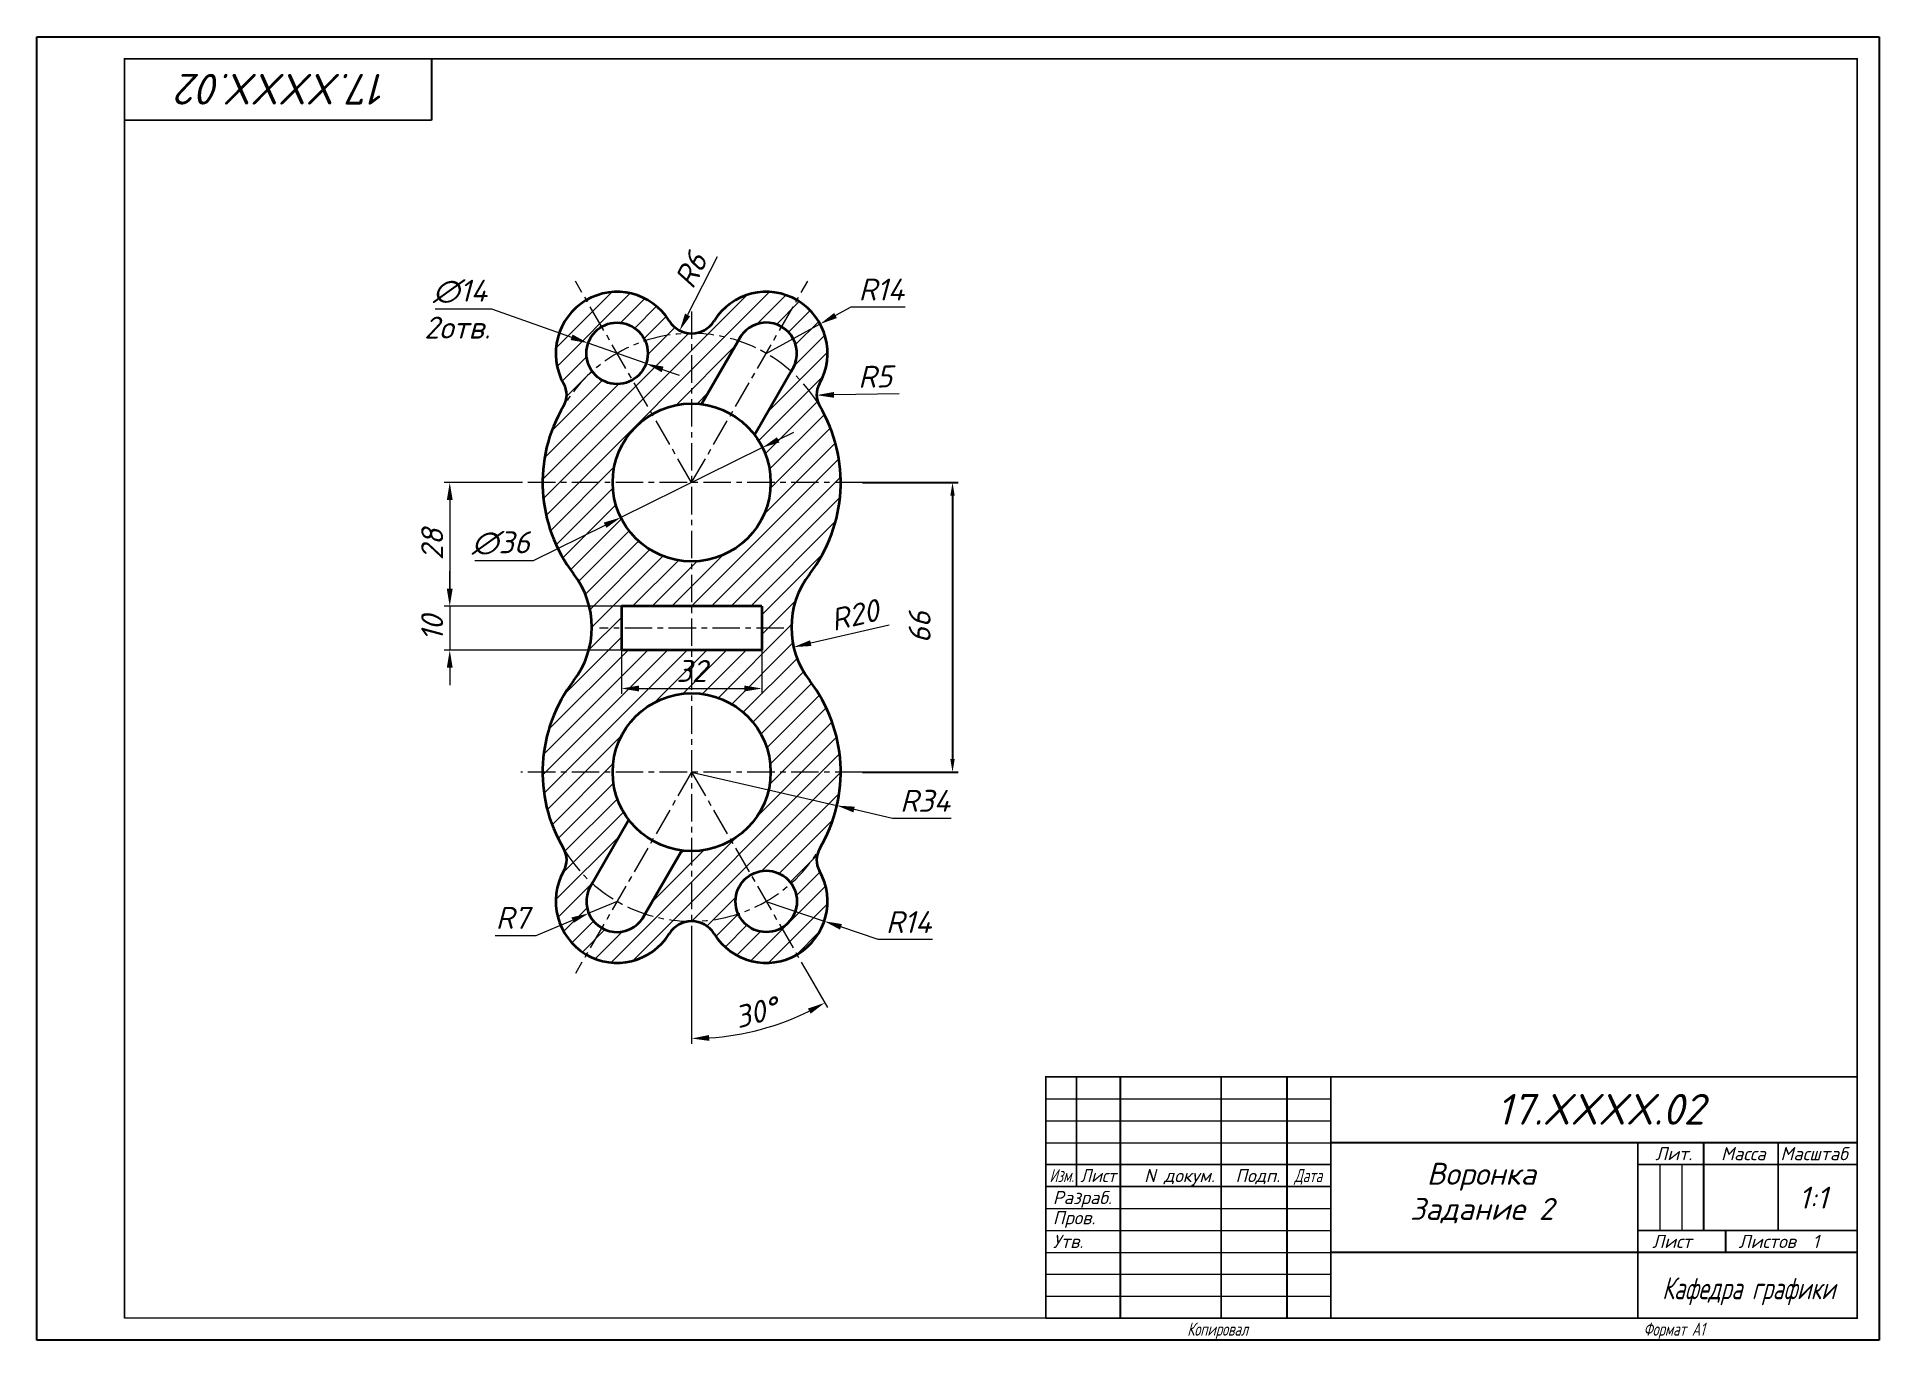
# Model space of a CAD drawing. Header units: millimetres. Extents: x 0 to 420, y 0 to 297.
import ezdxf
from ezdxf.enums import TextEntityAlignment as Align

# ---------------------------------------------------------------- set-up
doc = ezdxf.new("R2010")
doc.units = ezdxf.units.MM
doc.linetypes.add('CENTER', pattern=[2, 1.25, -0.25, 0.25, -0.25])
doc.layers.get('0').update_dxf_attribs({"lineweight": 15})
for name, color, linetype, lineweight in [('Осевая', 7, 'CENTER', 15), ('ОСН', 7, 'Continuous', 35), ('Размер', 7, 'Continuous', 18)]:
    doc.layers.add(name, color=color, linetype=linetype, lineweight=lineweight)
doc.styles.add('ESKD', font='isocpeur.ttf', dxfattribs={"oblique": 15})
doc.styles.get("Standard").update_dxf_attribs({"font": 'isocpeur.ttf', "oblique": 15})
doc.dimstyles.new('ESKD', dxfattribs={"dimtxt": 5, "dimasz": 4, "dimexe": 1.25, "dimexo": 0, "dimgap": 1.5, "dimtad": 3, "dimdec": 0, "dimdsep": 46, "dimtxsty": 'ESKD', "dimcen": 1.5, "dimdle": 1.25, "dimclrd": 256, "dimclre": 256, "dimclrt": 256, "dimazin": 2, "dimtfac": 0.766667, "dimtdec": 0, "dimtmove": 0, "dimatfit": 3, "dimtvp": 1.5, "dimtolj": 1, "dimtzin": 0, "dimlwd": -1, "dimlwe": -1, "dimarcsym": 0})
doc.dimstyles.new('ISO-25', dxfattribs={"dimtxt": 5, "dimasz": 3, "dimexe": 1.25, "dimexo": 0, "dimgap": 1.5, "dimtad": 0, "dimdec": 0, "dimzin": 0, "dimdsep": 46, "dimtxsty": 'ESKD', "dimcen": -3, "dimdle": 1.25, "dimadec": 0, "dimazin": 0, "dimtfac": 0.766667, "dimtdec": 0, "dimtofl": 0, "dimtmove": 2, "dimatfit": 3, "dimtvp": 1.5, "dimtolj": 1, "dimtzin": 0, "dimarcsym": 0})

# ---------------------------------------------------------------- blocks, each defined once
blk = doc.blocks.new('*D1')
at = {"layer": 'DEFPOINTS', "color": 0, "ltscale": 5, "transparency": 16777216}
for p in [(188.22, 195.44), (188.22, 129.44), (208.75, 129.44)]:
    blk.add_point(p, dxfattribs=at)
at = {"layer": 'Размер', "color": 0, "lineweight": -2, "ltscale": 5, "transparency": 16777216}
for p, q in [((188.22, 195.44), (210, 195.44)), ((208.75, 192.44), (208.75, 132.44)), ((188.22, 129.44), (210, 129.44))]:
    blk.add_line(p, q, dxfattribs=at)
at = {"layer": 'Размер', "color": 0, "ltscale": 5, "transparency": 16777216}
for points in [[(208.25, 192.44), (209.25, 192.44), (208.75, 195.44)], [(208.25, 132.44), (209.25, 132.44), (208.75, 129.44)]]:
    blk.add_solid(points, dxfattribs=at)
at = {"layer": 'Размер', "color": 0, "ltscale": 5, "transparency": 16777216, "insert": (201.25, 162.44), "char_height": 5, "attachment_point": 5, "rotation": 90, "style": 'ESKD'}
blk.add_mtext('\\A1;66', dxfattribs=at)
blk = doc.blocks.new('*D2')
at = {"layer": 'DEFPOINTS', "color": 0, "ltscale": 5, "transparency": 16777216}
for p in [(110.34, 195.44), (94.13, 167.24), (133.28, 167.24)]:
    blk.add_point(p, dxfattribs=at)
at = {"layer": 'Размер', "ltscale": 5, "transparency": 16777216}
for p, q in [((110.34, 195.44), (92.88, 195.44)), ((94.13, 191.44), (94.13, 171.24)), ((133.28, 167.24), (92.88, 167.24))]:
    blk.add_line(p, q, dxfattribs=at)
for points in [[(93.46, 191.44), (94.8, 191.44), (94.13, 195.44)], [(93.46, 171.24), (94.8, 171.24), (94.13, 167.24)]]:
    blk.add_solid(points, dxfattribs=at)
at = {"layer": 'Размер', "ltscale": 5, "transparency": 16777216, "insert": (90.13, 181.34), "char_height": 5, "attachment_point": 5, "rotation": 90, "style": 'ESKD'}
blk.add_mtext('\\A1;28', dxfattribs=at)
blk = doc.blocks.new('*D3')
at = {"layer": 'DEFPOINTS', "color": 0, "ltscale": 5, "transparency": 16777216}
for p in [(133.28, 167.24), (94.13, 157.24), (133.28, 157.24)]:
    blk.add_point(p, dxfattribs=at)
at = {"layer": 'Размер', "ltscale": 5, "transparency": 16777216}
for p, q in [((94.13, 171.24), (94.13, 175.24)), ((133.28, 167.24), (92.88, 167.24)), ((94.13, 167.24), (94.13, 157.24)), ((133.28, 157.24), (92.88, 157.24)), ((94.13, 153.24), (94.13, 149.24))]:
    blk.add_line(p, q, dxfattribs=at)
for points in [[(93.46, 171.24), (94.8, 171.24), (94.13, 167.24)], [(93.46, 153.24), (94.8, 153.24), (94.13, 157.24)]]:
    blk.add_solid(points, dxfattribs=at)
at = {"layer": 'Размер', "ltscale": 5, "transparency": 16777216, "insert": (90.13, 162.24), "char_height": 5, "attachment_point": 5, "rotation": 90, "style": 'ESKD'}
blk.add_mtext('\\A1;10', dxfattribs=at)
blk = doc.blocks.new('*D4')
at = {"layer": 'DEFPOINTS', "color": 0, "ltscale": 5, "transparency": 16777216}
for p in [(133.28, 157.24), (165.28, 157.24), (165.28, 148.5)]:
    blk.add_point(p, dxfattribs=at)
at = {"layer": 'Размер', "ltscale": 5, "transparency": 16777216}
for p, q in [((133.28, 157.24), (133.28, 147.25)), ((165.28, 157.24), (165.28, 147.25)), ((137.28, 148.5), (161.28, 148.5))]:
    blk.add_line(p, q, dxfattribs=at)
for points in [[(137.28, 149.17), (137.28, 147.83), (133.28, 148.5)], [(161.28, 149.17), (161.28, 147.83), (165.28, 148.5)]]:
    blk.add_solid(points, dxfattribs=at)
at = {"layer": 'Размер', "ltscale": 5, "transparency": 16777216, "insert": (149.28, 152.5), "char_height": 5, "attachment_point": 5, "style": 'ESKD'}
blk.add_mtext('\\A1;32', dxfattribs=at)
blk = doc.blocks.new('*D5')
at = {"layer": 'DEFPOINTS', "color": 0, "ltscale": 5, "transparency": 16777216}
for p in [(178.57, 231.58), (166.28, 224.88)]:
    blk.add_point(p, dxfattribs=at)
at = {"layer": 'Размер', "ltscale": 5, "transparency": 16777216}
for p, q in [((185.6, 235.41), (182.08, 233.49)), ((197.94, 235.41), (185.6, 235.41)), ((166.28, 224.88), (178.57, 231.58))]:
    blk.add_line(p, q, dxfattribs=at)
blk.add_solid([(181.76, 234.08), (182.4, 232.91), (178.57, 231.58)], dxfattribs=at)
at = {"layer": 'Размер', "ltscale": 5, "transparency": 16777216, "insert": (192.52, 239.41), "char_height": 5, "attachment_point": 5, "style": 'ESKD'}
blk.add_mtext('\\A1;R14', dxfattribs=at)
blk = doc.blocks.new('*D6')
at = {"layer": 'DEFPOINTS', "color": 0, "ltscale": 5, "transparency": 16777216}
for p in [(177.76, 215.35), (182.76, 215.43)]:
    blk.add_point(p, dxfattribs=at)
at = {"layer": 'Размер', "ltscale": 5, "transparency": 16777216}
blk.add_line((196.6, 215.66), (181.76, 215.42), dxfattribs=at)
blk.add_solid([(181.75, 216.08), (181.77, 214.75), (177.76, 215.35)], dxfattribs=at)
at = {"layer": 'Размер', "ltscale": 5, "transparency": 16777216, "insert": (191.11, 219.57), "char_height": 5, "attachment_point": 5, "rotation": 0.9322, "style": 'ESKD'}
blk.add_mtext('\\A1;R5', dxfattribs=at)
blk = doc.blocks.new('*D7')
at = {"layer": 'DEFPOINTS', "color": 0, "ltscale": 5, "transparency": 16777216}
for p in [(149.28, 235.42), (146.55, 230.08)]:
    blk.add_point(p, dxfattribs=at)
at = {"layer": 'Размер', "ltscale": 5, "transparency": 16777216}
blk.add_line((155.12, 246.85), (148.37, 233.64), dxfattribs=at)
blk.add_solid([(147.77, 233.94), (148.96, 233.33), (146.55, 230.08)], dxfattribs=at)
at = {"layer": 'Размер', "ltscale": 5, "transparency": 16777216, "insert": (149.09, 243.85), "char_height": 5, "attachment_point": 5, "rotation": 62.9395, "style": 'ESKD'}
blk.add_mtext('\\A1;R6', dxfattribs=at)
blk = doc.blocks.new('*D8')
at = {"layer": 'DEFPOINTS', "color": 0, "ltscale": 5, "transparency": 16777216}
for p in [(125.67, 227.21), (138.88, 222.55)]:
    blk.add_point(p, dxfattribs=at)
at = {"layer": 'Размер', "ltscale": 5, "transparency": 16777216}
for p, q in [((90.8, 234.99), (103.64, 234.99)), ((103.64, 234.99), (121.9, 228.54)), ((138.88, 222.55), (125.67, 227.21)), ((142.65, 221.22), (146.42, 219.89))]:
    blk.add_line(p, q, dxfattribs=at)
for points in [[(122.12, 229.17), (121.68, 227.91), (125.67, 227.21)], [(142.87, 221.85), (142.43, 220.59), (138.88, 222.55)]]:
    blk.add_solid(points, dxfattribs=at)
at = {"layer": 'Размер', "ltscale": 5, "transparency": 16777216, "insert": (96.47, 238.99), "char_height": 5, "attachment_point": 5, "style": 'ESKD'}
blk.add_mtext('\\A1;∅14', dxfattribs=at)
blk = doc.blocks.new('*D9')
at = {"layer": 'DEFPOINTS', "color": 0, "ltscale": 5, "transparency": 16777216}
for p in [(165.42, 203.4), (133.13, 187.48)]:
    blk.add_point(p, dxfattribs=at)
at = {"layer": 'Размер', "ltscale": 5, "transparency": 16777216}
for p, q in [((169.01, 205.16), (172.6, 206.93)), ((165.42, 203.4), (133.13, 187.48)), ((113.2, 177.65), (129.54, 185.71)), ((99.86, 177.65), (113.2, 177.65))]:
    blk.add_line(p, q, dxfattribs=at)
for points in [[(168.71, 205.76), (169.3, 204.57), (165.42, 203.4)], [(129.25, 186.31), (129.84, 185.11), (133.13, 187.48)]]:
    blk.add_solid(points, dxfattribs=at)
at = {"layer": 'Размер', "ltscale": 5, "transparency": 16777216, "insert": (105.78, 181.65), "char_height": 5, "attachment_point": 5, "style": 'ESKD'}
blk.add_mtext('\\A1;∅36', dxfattribs=at)
blk = doc.blocks.new('*D10')
at = {"layer": 'DEFPOINTS', "color": 0, "ltscale": 5, "transparency": 16777216}
for p in [(192.02, 162.44), (172.53, 157.94)]:
    blk.add_point(p, dxfattribs=at)
at = {"layer": 'Размер', "ltscale": 5, "transparency": 16777216}
blk.add_line((194.3, 162.96), (176.43, 158.84), dxfattribs=at)
blk.add_solid([(176.28, 159.49), (176.58, 158.19), (172.53, 157.94)], dxfattribs=at)
at = {"layer": 'Размер', "ltscale": 5, "transparency": 16777216, "insert": (186.41, 165.25), "char_height": 5, "attachment_point": 5, "rotation": 13.0076, "style": 'ESKD'}
blk.add_mtext('\\A1;R20', dxfattribs=at)
blk = doc.blocks.new('*D11')
at = {"layer": 'DEFPOINTS', "color": 0, "ltscale": 5, "transparency": 16777216}
for p in [(149.28, 129.44), (182.41, 121.81)]:
    blk.add_point(p, dxfattribs=at)
at = {"layer": 'Размер', "ltscale": 5, "transparency": 16777216}
for p, q in [((149.28, 129.44), (182.41, 121.81)), ((195.08, 118.9), (186.31, 120.92)), ((208.42, 118.9), (195.08, 118.9))]:
    blk.add_line(p, q, dxfattribs=at)
blk.add_solid([(186.46, 121.57), (186.16, 120.27), (182.41, 121.81)], dxfattribs=at)
at = {"layer": 'Размер', "ltscale": 5, "transparency": 16777216, "insert": (202.5, 122.9), "char_height": 5, "attachment_point": 5, "style": 'ESKD'}
blk.add_mtext('\\A1;R34', dxfattribs=at)
blk = doc.blocks.new('*D12')
at = {"layer": 'DEFPOINTS', "color": 0, "ltscale": 5, "transparency": 16777216}
for p in [(166.28, 99.99), (179.52, 95.47)]:
    blk.add_point(p, dxfattribs=at)
at = {"layer": 'Размер', "ltscale": 5, "transparency": 16777216}
for p, q in [((166.28, 99.99), (179.52, 95.47)), ((191.83, 91.27), (183.31, 94.18)), ((204.17, 91.27), (191.83, 91.27))]:
    blk.add_line(p, q, dxfattribs=at)
blk.add_solid([(183.53, 94.81), (183.1, 93.55), (179.52, 95.47)], dxfattribs=at)
at = {"layer": 'Размер', "ltscale": 5, "transparency": 16777216, "insert": (198.75, 95.27), "char_height": 5, "attachment_point": 5, "style": 'ESKD'}
blk.add_mtext('\\A1;R14', dxfattribs=at)
blk = doc.blocks.new('*D13')
at = {"layer": 'DEFPOINTS', "color": 0, "ltscale": 5, "transparency": 16777216}
for p in [(149.28, 234.44), (149.28, 129.44), (149.28, 90.44), (175.78, 83.54), (159.82, 69.66)]:
    blk.add_point(p, dxfattribs=at)
at = {"layer": 'Размер', "ltscale": 5, "transparency": 16777216}
for p, q in [((149.28, 90.44), (149.28, 67.49)), ((175.78, 83.54), (180.25, 75.79))]:
    blk.add_line(p, q, dxfattribs=at)
blk.add_arc((149.28, 129.44), 60.7, 273.7763, 296.2237, dxfattribs=at)
for points in [[(175.78, 75.57), (176.41, 74.4), (179.63, 76.87)], [(153.3, 68.2), (153.25, 69.54), (149.28, 68.74)]]:
    blk.add_solid(points, dxfattribs=at)
at = {"layer": 'Размер', "ltscale": 5, "transparency": 16777216, "insert": (163.95, 74.67), "char_height": 5, "attachment_point": 5, "rotation": 15, "style": 'ESKD'}
blk.add_mtext('\\A1;30°', dxfattribs=at)
blk = doc.blocks.new('*D14')
at = {"layer": 'DEFPOINTS', "color": 0, "ltscale": 5, "transparency": 16777216}
for p in [(125.83, 97.27), (132.28, 99.99)]:
    blk.add_point(p, dxfattribs=at)
at = {"layer": 'Размер', "ltscale": 5, "transparency": 16777216}
for p, q in [((132.28, 99.99), (125.83, 97.27)), ((113.85, 92.22), (122.14, 95.72)), ((104.51, 92.22), (113.85, 92.22))]:
    blk.add_line(p, q, dxfattribs=at)
blk.add_solid([(121.88, 96.33), (122.4, 95.1), (125.83, 97.27)], dxfattribs=at)
at = {"layer": 'Размер', "ltscale": 5, "transparency": 16777216, "insert": (108.43, 96.22), "char_height": 5, "attachment_point": 5, "style": 'ESKD'}
blk.add_mtext('\\A1;R7', dxfattribs=at)

msp = doc.modelspace()

# ---------------------------------------------------------------- hatches: boundary and pattern name
at = {"ltscale": 5}
h = msp.add_hatch(dxfattribs=at)
h.set_pattern_fill('ANSI31', color=256, style=0)
h.paths.add_polyline_path([(178.47, 212.87, -0.271073), (178.42, 217.92, 0.982991), (154.38, 232.26, -0.556726), (144.18, 232.26, 0.982991), (120.13, 217.92, -0.271073), (120.08, 212.87, 0.308188), (122.36, 174.66, -0.341108), (122.36, 150.22, 0.308188), (120.08, 112.01, -0.271073), (120.13, 106.96, 0.982991), (144.18, 92.62, -0.556726), (154.38, 92.62, 0.982991), (178.42, 106.96, -0.271073), (178.47, 112.01, 0.308188), (176.19, 150.22, -0.341108), (176.19, 174.66, 0.308188)])
h.paths.add_polyline_path([(151.54, 213.29), (159.89, 227.74, -1.108832), (171.95, 220.78), (163.6, 206.33, -0.163949), (167.28, 195.44, -1), (131.28, 195.44, -0.451743)], flags=16)
h.paths.add_polyline_path([(125.28, 224.88, -1), (139.28, 224.88, -1)], flags=16)
h.paths.add_polyline_path([(133.28, 167.24), (165.28, 167.24), (165.28, 157.24), (133.28, 157.24)], flags=16)
h.paths.add_polyline_path([(167.28, 129.44, -0.451743), (147.01, 111.58), (138.67, 97.14, -1.108832), (126.61, 104.1), (134.95, 118.54, -0.163949), (131.28, 129.44, -1)], flags=16)
h.paths.add_polyline_path([(173.28, 99.99, -1), (159.28, 99.99, -1)], flags=16)
h.paths.add_polyline_path([(144.36, 156.25), (154.2, 156.25), (154.2, 148.75), (144.36, 148.75)], flags=24)

# ---------------------------------------------------------------- linework, layer by layer
for p, q in [((230, 55), (295, 55)), ((230, 50), (295, 50)), ((230, 45), (295, 45)), ((370, 40), (370, 25)), ((370, 40), (370, 25)), ((375, 40), (375, 25)), ((375, 40), (375, 25)), ((230, 30), (295, 30)), ((230, 25), (295, 25)), ((230, 20), (295, 20)), ((230, 15), (295, 15)), ((230, 10), (295, 10)), ((230, 5), (20, 5))]:
    msp.add_line(p, q)
at = {"const_width": 0.4}
for points in [[(20, 5), (20, 292), (415, 292), (415, 5), (230, 5)], [(90, 292), (90, 278)], [(20, 278), (90, 278)], [(230, 5), (230, 60), (415, 60)], [(237, 35), (237, 60)], [(247, 5), (247, 60)], [(270, 5), (270, 60)], [(285, 60), (285, 5)], [(295, 5), (295, 60)], [(295, 45), (415, 45)], [(365, 45), (365, 5)], [(380, 45), (380, 25)], [(380, 45), (380, 25)], [(397, 45), (397, 25)], [(397, 45), (397, 25)], [(230, 40), (295, 40)], [(365, 40), (415, 40)], [(365, 40), (415, 40)], [(230, 35), (295, 35)], [(365, 25), (415, 25)], [(365, 25), (415, 25)], [(385, 25), (385, 20)], [(385, 25), (385, 20)], [(295, 20), (415, 20)]]:
    msp.add_lwpolyline(points, dxfattribs=at)
at = {"layer": 'DEFPOINTS'}
for p, q in [((0, 297), (420, 297)), ((0, 0), (0, 297)), ((420, 297), (420, 0)), ((420, 0), (0, 0))]:
    msp.add_line(p, q, dxfattribs=at)
at = {"layer": 'Осевая', "ltscale": 5}
for p, q in [((149.28, 195.44), (122.78, 241.34)), ((149.28, 195.44), (175.78, 241.34)), ((149.28, 234.44), (149.28, 90.44)), ((188.22, 195.44), (110.34, 195.44)), ((170.28, 162.24), (128.28, 162.24)), ((188.22, 129.44), (110.34, 129.44)), ((149.28, 129.44), (122.78, 83.54)), ((149.28, 129.44), (175.78, 83.54))]:
    msp.add_line(p, q, dxfattribs=at)
for centre, start, end in [((149.28, 195.44), 30.8448, 149.1552), ((149.28, 129.44), 210.8448, 329.1552)]:
    msp.add_arc(centre, 34, start, end, dxfattribs=at)
at = {"layer": 'ОСН', "ltscale": 5}
for p, q in [((151.54, 213.29), (160.61, 228.99)), ((163.6, 206.33), (172.67, 222.03)), ((165.28, 167.24), (133.28, 167.24)), ((133.28, 167.24), (133.28, 157.24)), ((165.28, 167.24), (165.28, 157.24)), ((165.28, 157.24), (133.28, 157.24)), ((134.95, 118.54), (125.89, 102.85)), ((147.01, 111.58), (137.95, 95.89))]:
    msp.add_line(p, q, dxfattribs=at)
for centre, radius in [((132.28, 224.88), 7), ((149.28, 195.44), 18), ((149.28, 129.44), 18), ((166.28, 99.99), 7)]:
    msp.add_circle(centre, radius, dxfattribs=at)
for centre, radius, start, end in [((132.28, 224.88), 14, 31.7883, 209.8226), ((166.28, 224.88), 14, 330.1774, 148.2117), ((149.28, 235.42), 6, 211.7883, 328.2117), ((166.28, 224.88), 7, 324.0914, 155.9086), ((115.79, 215.43), 5, 329.1552, 29.8226), ((182.76, 215.43), 5, 150.1774, 210.8448), ((149.28, 195.44), 34, 149.1552, 217.6699), ((149.28, 195.44), 34, 322.3301, 30.8448), ((106.53, 162.44), 20, 322.3301, 37.6699), ((192.02, 162.44), 20, 142.3301, 217.6699), ((149.28, 129.44), 34, 142.3301, 210.8448), ((149.28, 129.44), 34, 329.1552, 37.6699), ((115.79, 109.44), 5, 330.1774, 30.8448), ((182.76, 109.44), 5, 149.1552, 209.8226), ((132.28, 99.99), 14, 150.1774, 328.2117), ((166.28, 99.99), 14, 211.7883, 29.8226), ((132.28, 99.99), 7, 144.0914, 335.9086), ((149.28, 89.46), 6, 31.7883, 148.2117)]:
    msp.add_arc(centre, radius, start, end, dxfattribs=at)

# ---------------------------------------------------------------- texts
at = {"oblique": 15}
msp.add_text('17.XXXX.02', height=7, rotation=180, dxfattribs=at).set_placement((79.92, 288.57))
for s, height, p in [('2отв.', 5, (88.31, 228.25)), ('17.XXXX.02', 7, (332.79, 49.11)), ('Лит.', 3, (368.96, 41)), ('Масса', 3, (383.96, 41)), ('Масштаб', 3, (397.5, 41)), ('N докум.', 3, (252.44, 36)), ('Подп.', 3, (273.25, 36)), ('Воронка', 5, (316.88, 35.41)), ('Разраб.', 3, (231.63, 31)), ('Пров.', 3, (231.63, 26.4)), ('Задание 2', 5, (313.02, 27.41)), ('Утв.', 3, (231.63, 21)), ('Лист', 3, (368.26, 21)), ('Листов  1', 3, (387.96, 21))]:
    msp.add_text(s, height=height, dxfattribs=at).set_placement(p)
for s, height, width, p in [('Изм.', 3, 0.7, (230.86, 36)), ('Лист', 3, 0.9, (237.89, 36)), ('Дата', 3, 0.7, (286.68, 36)), ('Кафедра графики', 5, 0.7, (370.52, 9.32)), ('Копировал', 3, 0.7, (262.26, 1)), ('Формат А1', 3, 0.7, (366.26, 1))]:
    msp.add_text(s, height=height, dxfattribs=dict(at, width=width)).set_placement(p)
msp.add_text('1:1', height=5, dxfattribs=at).set_placement((404.96, 29.97), align=Align.CENTER)

# ---------------------------------------------------------------- dimensions: what is measured, and where the dimension line sits
at = {"layer": 'Размер', "ltscale": 5}
for center, mpoint, picture, middle in [((149.28, 235.42), (146.55, 230.08), '*D7', (152.65, 242.03)), ((182.76, 215.43), (177.76, 215.35), '*D6', (191.18, 215.57)), ((192.02, 162.44), (172.53, 157.94), '*D10', (187.31, 161.35))]:
    dim = msp.add_radius_dim(center=center, mpoint=mpoint, dimstyle='ESKD', dxfattribs=at)
    dim.commit()
    dim.dimension.update_dxf_attribs({"geometry": picture, "text_midpoint": middle, "dimtype": 164})
for p1, p2, picture, middle in [((138.88, 222.55), (125.67, 227.21), '*D8', (96.47, 234.99)), ((165.42, 203.4), (133.13, 187.48), '*D9', (105.78, 177.65))]:
    dim = msp.add_diameter_dim_2p(p1=p1, p2=p2, dimstyle='ESKD', override={"dimtoh": 1}, dxfattribs=at)
    dim.commit()
    dim.dimension.update_dxf_attribs({"geometry": picture, "text_midpoint": middle, "dimtype": 163})
for center, mpoint, picture, middle in [((166.28, 224.88), (178.57, 231.58), '*D5', (192.52, 239.41)), ((149.28, 129.44), (182.41, 121.81), '*D11', (202.5, 122.9)), ((132.28, 99.99), (125.83, 97.27), '*D14', (108.43, 96.22)), ((166.28, 99.99), (179.52, 95.47), '*D12', (198.75, 95.27))]:
    dim = msp.add_radius_dim(center=center, mpoint=mpoint, dimstyle='ESKD', override={"dimtoh": 1}, dxfattribs=at)
    dim.commit()
    dim.dimension.update_dxf_attribs({"geometry": picture, "text_midpoint": middle})
dim = msp.add_angular_dim_2l(base=(159.82, 69.66), line1=((149.28, 234.44), (149.28, 90.44)), line2=((149.28, 129.44), (175.78, 83.54)), dimstyle='ESKD', dxfattribs=at)
dim.commit()
dim.dimension.update_dxf_attribs({"geometry": '*D13', "text_midpoint": (163.95, 74.67)})
for base, p1, p2, dimstyle, picture, middle in [((94.13, 167.24), (110.34, 195.44), (133.28, 167.24), 'ESKD', '*D2', (90.13, 181.34)), ((208.75, 129.44), (188.22, 195.44), (188.22, 129.44), 'ISO-25', '*D1', (201.25, 162.44)), ((94.13, 157.24), (133.28, 167.24), (133.28, 157.24), 'ESKD', '*D3', (90.13, 162.24))]:
    dim = msp.add_linear_dim(base=base, p1=p1, p2=p2, angle=90, dimstyle=dimstyle, dxfattribs=at)
    dim.commit()
    dim.dimension.update_dxf_attribs({"geometry": picture, "text_midpoint": middle})
dim = msp.add_linear_dim(base=(165.28, 148.5), p1=(133.28, 157.24), p2=(165.28, 157.24), dimstyle='ESKD', dxfattribs=at)
dim.commit()
dim.dimension.update_dxf_attribs({"geometry": '*D4', "text_midpoint": (149.28, 152.5)})

doc.saveas('drawing.dxf')
